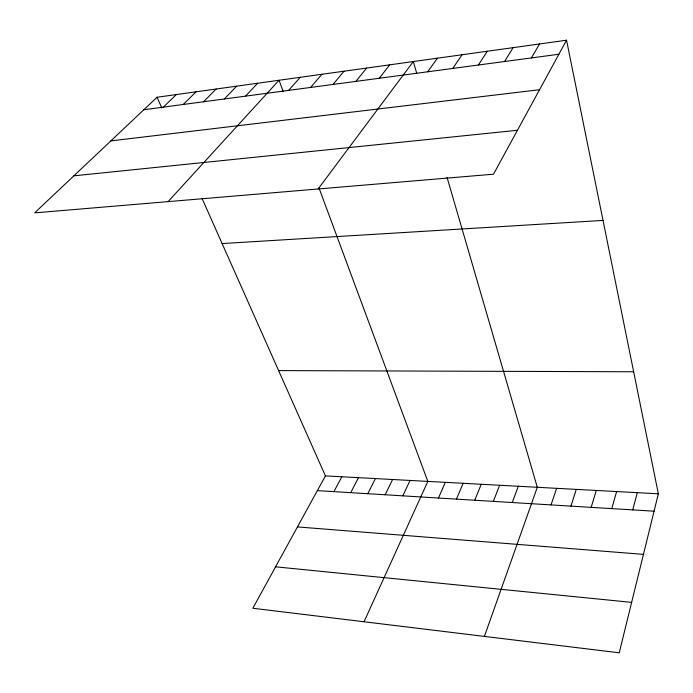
<?xml version="1.0" encoding="UTF-8"?>
<svg xmlns="http://www.w3.org/2000/svg" width="693" height="693" viewBox="0 0 693 693"><rect width="100%" height="100%" fill="white"/><g stroke="black" fill="none" stroke-linecap="round" stroke-linejoin="round"><path stroke-width="1.04" d="M566.545 40.203L493.503 174.194L34.65 212.872L157.051 97.254L566.545 40.203L658.35 493.797L619.239 652.797L252.858 608.246L325.433 475.892L202.087 198.527M632.735 509.901L637.3 492.671M611.772 508.619L616.605 491.554M591.172 507.363L596.275 490.462M570.937 506.124L576.281 489.388M551.039 504.911L556.635 488.331M484.398 636.399L537.309 487.292L447.054 177.399M512.257 502.538L518.303 486.269M493.347 501.385L499.618 485.265M474.748 500.242L481.228 484.268M456.453 499.125L463.141 483.298M438.461 498.024L445.339 482.345M364.042 621.768L427.824 481.401L318.979 187.933M402.815 495.85L410.065 480.448M385.161 494.767L392.593 479.504M367.801 493.711L375.398 478.577M350.71 492.662L358.48 477.668M333.905 491.64L341.831 476.775M531.41 57.926L539.526 43.971M504.565 61.512L513.123 47.644M478.352 65.021L487.318 51.239M452.737 68.442L462.101 54.756M427.702 71.786L437.439 58.195M318.122 188.972L413.314 61.556L416.814 73.562M379.296 78.266L389.726 64.839M355.881 81.393L366.64 68.053M332.986 84.451L344.04 71.206M310.577 87.448L321.924 74.281M288.643 90.385L300.26 77.304M168.104 201.62L279.045 80.258L283.16 91.337M245.513 96.154L257.649 83.238M224.307 98.986L236.685 86.157M203.56 101.758L216.164 89.016M183.229 104.478L196.058 91.822M163.323 107.138L176.351 94.56M143.823 109.745L558.896 54.245M110.837 140.904L539.552 89.718M73.856 175.84L517.446 130.275M222.115 243.564L603.023 220.409M278.612 370.599L633.653 371.769M325.433 475.892L658.35 493.797M317.351 490.627L654.071 511.2M297.453 526.914L643.45 554.374M275.571 566.813L631.644 602.364M157.051 97.254L161.841 108.03"/></g></svg>
